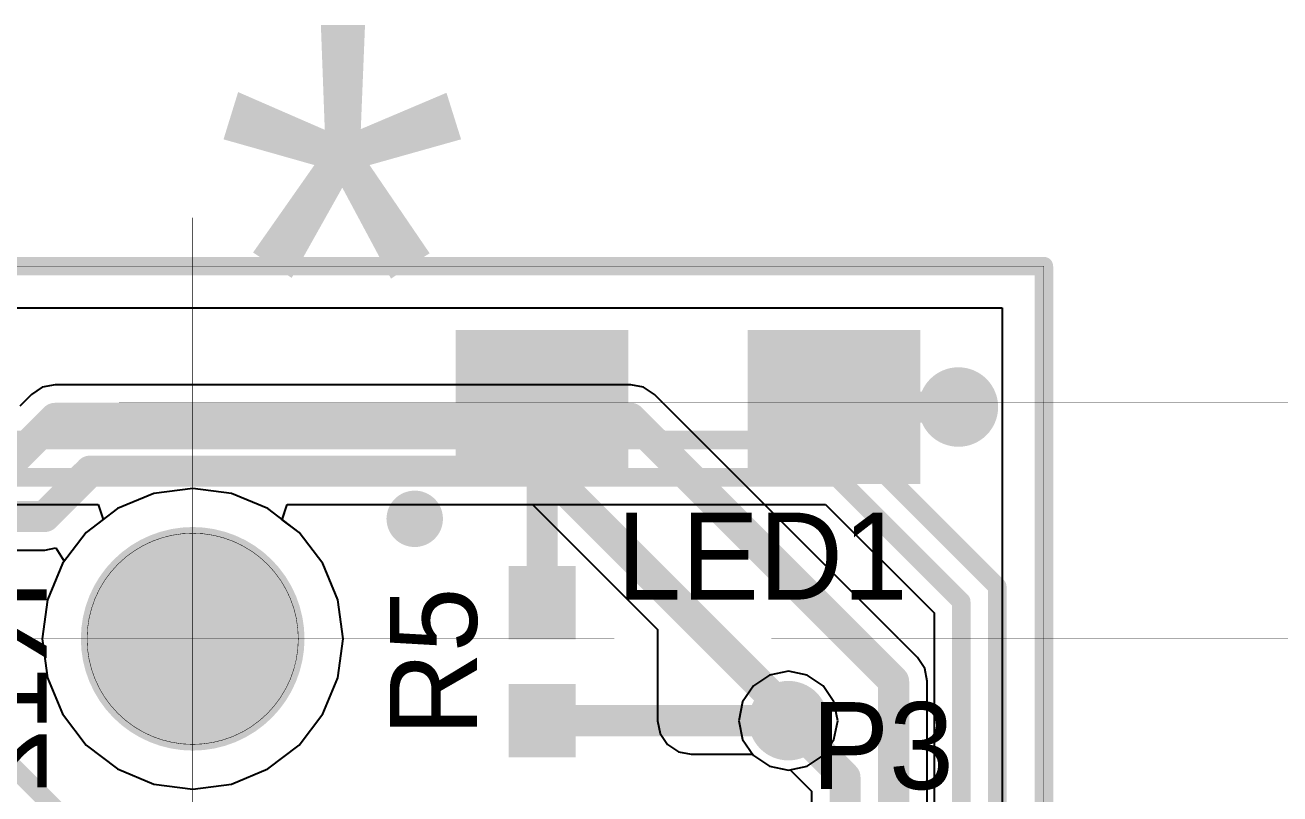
# Model space of a CAD drawing. Header units: millimetres. Extents: x 111 to 521, y 105 to 375.
# Drawn here: x 211.01 to 221.11, y 164.29 to 170.48 of the extents above; entities that cross this region are included whole.
import ezdxf

# ---------------------------------------------------------------- set-up
doc = ezdxf.new("R2010")
doc.units = ezdxf.units.MM
for name, color, linetype in [('BottomLayer', 5, 'Continuous'), ('BottomOverlay', 54, 'Continuous'), ('BottomSolder', 6, 'Continuous'), ('DrillDrawing', 1, 'Continuous'), ('KeepOutLayer', 6, 'Continuous'), ('MidLayer2', 76, 'Continuous'), ('MidLayer3', 90, 'Continuous'), ('MultiLayer', 9, 'Continuous'), ('PadHoleLayer', 156, 'Continuous'), ('TopLayer', 1, 'Continuous'), ('TopOverlay', 2, 'Continuous'), ('TopPaste', 8, 'Continuous'), ('TopSolder', 216, 'Continuous'), ('ViaHoleLayer', 16, 'Continuous')]:
    doc.layers.add(name, color=color, linetype=linetype)

msp = doc.modelspace()

# ---------------------------------------------------------------- linework, layer by layer
at = {"layer": 'BottomLayer'}
for p, q in [((210.838, 168.198), (218.877, 168.198)), ((218.877, 168.198), (218.877, 152.286)), ((212.363, 166.744), (212.05, 166.703)), ((212.676, 166.703), (212.363, 166.744)), ((212.05, 166.703), (211.758, 166.582)), ((212.968, 166.582), (212.676, 166.703)), ((211.758, 166.582), (211.507, 166.39)), ((213.219, 166.39), (212.968, 166.582)), ((211.507, 166.39), (211.315, 166.139)), ((213.411, 166.139), (213.219, 166.39)), ((211.315, 166.139), (211.194, 165.847)), ((213.532, 165.847), (213.411, 166.139)), ((211.194, 165.847), (211.153, 165.534)), ((213.573, 165.534), (213.532, 165.847)), ((211.153, 165.534), (211.194, 165.221)), ((213.532, 165.221), (213.573, 165.534)), ((211.194, 165.221), (211.315, 164.929)), ((213.411, 164.929), (213.532, 165.221)), ((217.005, 165.242), (216.876, 165.156)), ((217.157, 165.273), (217.005, 165.242)), ((217.309, 165.242), (217.157, 165.273)), ((217.438, 165.156), (217.309, 165.242)), ((216.876, 165.156), (216.789, 165.027)), ((217.524, 165.027), (217.438, 165.156)), ((216.789, 165.027), (216.759, 164.875)), ((217.554, 164.875), (217.524, 165.027)), ((211.315, 164.929), (211.507, 164.678)), ((213.219, 164.678), (213.411, 164.929)), ((216.759, 164.875), (216.789, 164.723)), ((217.524, 164.723), (217.554, 164.875)), ((216.789, 164.723), (216.876, 164.594)), ((217.438, 164.594), (217.524, 164.723)), ((211.507, 164.678), (211.758, 164.486)), ((212.968, 164.486), (213.219, 164.678)), ((216.876, 164.594), (217.005, 164.508)), ((217.005, 164.508), (217.157, 164.477)), ((217.157, 164.477), (217.309, 164.508)), ((217.309, 164.508), (217.438, 164.594)), ((211.758, 164.486), (212.05, 164.365)), ((212.676, 164.365), (212.968, 164.486)), ((212.05, 164.365), (212.363, 164.324)), ((212.363, 164.324), (212.676, 164.365))]:
    msp.add_line(p, q, dxfattribs=at)
for points, const_width in [([(218.4, 167.4, 1), (218.65, 167.4, 1)], 0.25), ([(212.063, 165.534, 1), (212.663, 165.534, 1)], 0.6), ([(217.032, 164.875, 1), (217.282, 164.875, 1)], 0.25)]:
    msp.add_lwpolyline(points, format="xyb", close=True, dxfattribs=dict(at, const_width=const_width))
at = {"layer": 'BottomSolder', "const_width": 0.32}
for points in [[(218.365, 167.4, 1), (218.685, 167.4, 1)], [(216.997, 164.875, 1), (217.317, 164.875, 1)]]:
    msp.add_lwpolyline(points, format="xyb", close=True, dxfattribs=at)
at = {"layer": 'DrillDrawing', "const_width": 0.0038}
for points in [[(212.363, 168.074), (212.363, 168.924)], [(210.503, 168.534), (219.213, 168.534)], [(219.213, 150.934), (219.213, 168.534)], [(212.363, 165.534), (212.363, 168.074)], [(211.773, 167.434), (233.763, 167.434)], [(209.823, 165.534), (212.363, 165.534)], [(212.363, 162.994), (212.363, 165.534)], [(212.363, 165.534), (214.903, 165.534)], [(214.903, 165.534), (215.753, 165.534)], [(217.023, 165.534), (263.894, 165.534)]]:
    msp.add_lwpolyline(points, dxfattribs=at)
at = {"layer": 'DrillDrawing'}
for points, const_width in [([(212.362, 168.924, 1), (212.364, 168.924, 1)], 0.0019), ([(219.212, 168.534, 1), (219.214, 168.534, 1)], 0.0019), ([(219.212, 168.534, 1), (219.214, 168.534, 1)], 0.0019), ([(212.362, 168.074, 1), (212.364, 168.074, 1)], 0.0019), ([(212.362, 168.074, 1), (212.364, 168.074, 1)], 0.0019), ([(211.772, 167.434, 1), (211.774, 167.434, 1)], 0.0019), ([(218.475, 167.4, 1), (218.575, 167.4, 1)], 0.1), ([(213.213, 165.534, 1), (211.513, 165.534, 1)], 0.0038), ([(211.512, 165.534, 1), (211.514, 165.534, 1)], 0.0019), ([(212.362, 165.534, 1), (212.364, 165.534, 1)], 0.0019), ([(212.362, 165.534, 1), (212.364, 165.534, 1)], 0.0019), ([(212.362, 165.534, 1), (212.364, 165.534, 1)], 0.0019), ([(212.362, 165.534, 1), (212.364, 165.534, 1)], 0.0019), ([(213.212, 165.534, 1), (213.214, 165.534, 1)], 0.0019), ([(214.902, 165.534, 1), (214.904, 165.534, 1)], 0.0019), ([(214.902, 165.534, 1), (214.904, 165.534, 1)], 0.0019), ([(215.752, 165.534, 1), (215.754, 165.534, 1)], 0.0019), ([(217.022, 165.534, 1), (217.024, 165.534, 1)], 0.0019), ([(217.107, 164.875, 1), (217.207, 164.875, 1)], 0.1)]:
    msp.add_lwpolyline(points, format="xyb", close=True, dxfattribs=dict(at, const_width=const_width))
at = {"layer": 'KeepOutLayer', "const_width": 0.15}
for points in [[(210.503, 168.534), (219.213, 168.534)], [(219.213, 150.934), (219.213, 168.534)]]:
    msp.add_lwpolyline(points, dxfattribs=at)
at = {"layer": 'KeepOutLayer', "const_width": 0.075}
msp.add_lwpolyline([(219.175, 168.534, 1), (219.25, 168.534, 1)], format="xyb", close=True, dxfattribs=at)
msp.add_lwpolyline([(219.175, 168.534, 1), (219.25, 168.534, 1)], format="xyb", close=True, dxfattribs=at)
at = {"layer": 'MidLayer2'}
for p, q in [((210.838, 168.198), (218.877, 168.198)), ((218.877, 168.198), (218.877, 152.286)), ((211.152, 167.559), (211.065, 167.5)), ((211.256, 167.579), (211.152, 167.559)), ((215.888, 167.579), (211.256, 167.579)), ((215.991, 167.559), (215.888, 167.579)), ((216.079, 167.5), (215.991, 167.559)), ((211.065, 167.5), (210.972, 167.407)), ((218.195, 165.384), (216.079, 167.5)), ((213.084, 166.493), (213.124, 166.614)), ((213.124, 166.614), (215.099, 166.614)), ((215.099, 166.614), (216.105, 165.608)), ((213.219, 166.39), (213.084, 166.493)), ((213.411, 166.139), (213.219, 166.39)), ((207.974, 166.249), (211.173, 166.249)), ((211.173, 166.249), (211.263, 166.267)), ((211.263, 166.267), (211.33, 166.159)), ((211.315, 166.139), (211.194, 165.847)), ((211.33, 166.159), (211.315, 166.139)), ((213.532, 165.847), (213.411, 166.139)), ((211.194, 165.847), (211.153, 165.534)), ((213.573, 165.534), (213.532, 165.847)), ((211.153, 165.534), (211.194, 165.221)), ((213.532, 165.221), (213.573, 165.534)), ((216.105, 165.608), (216.105, 164.875)), ((218.254, 165.296), (218.195, 165.384)), ((211.194, 165.221), (211.315, 164.929)), ((213.411, 164.929), (213.532, 165.221)), ((218.274, 165.193), (218.254, 165.296)), ((218.274, 154.031), (218.274, 165.193)), ((211.315, 164.929), (211.507, 164.678)), ((213.219, 164.678), (213.411, 164.929)), ((216.105, 164.875), (216.125, 164.772)), ((216.125, 164.772), (216.184, 164.684)), ((211.507, 164.678), (211.758, 164.486)), ((212.968, 164.486), (213.219, 164.678)), ((216.184, 164.684), (216.272, 164.625)), ((216.272, 164.625), (216.375, 164.605)), ((216.375, 164.605), (216.868, 164.605)), ((216.868, 164.605), (216.876, 164.594)), ((216.876, 164.594), (217.005, 164.508)), ((217.005, 164.508), (217.157, 164.477)), ((211.758, 164.486), (212.05, 164.365)), ((212.676, 164.365), (212.968, 164.486)), ((217.157, 164.477), (217.17, 164.48)), ((217.17, 164.48), (217.343, 164.307)), ((212.05, 164.365), (212.363, 164.324)), ((212.363, 164.324), (212.676, 164.365)), ((217.343, 164.307), (217.343, 155.246))]:
    msp.add_line(p, q, dxfattribs=at)
for points, const_width in [([(218.4, 167.4, 1), (218.65, 167.4, 1)], 0.25), ([(211.193, 167.309, 1), (211.318, 167.309, 1)], 0.125), ([(211.193, 167.309, 1), (211.318, 167.309, 1)], 0.125), ([(215.825, 167.309, 1), (215.95, 167.309, 1)], 0.125), ([(215.825, 167.309, 1), (215.95, 167.309, 1)], 0.125), ([(211.475, 166.884, 1), (211.6, 166.884, 1)], 0.125), ([(211.475, 166.884, 1), (211.6, 166.884, 1)], 0.125), ([(215.148, 166.884, 1), (215.273, 166.884, 1)], 0.125), ([(215.148, 166.884, 1), (215.273, 166.884, 1)], 0.125), ([(211.11, 166.519, 1), (211.235, 166.519, 1)], 0.125), ([(211.11, 166.519, 1), (211.235, 166.519, 1)], 0.125), ([(212.063, 165.534, 1), (212.663, 165.534, 1)], 0.6), ([(217.941, 165.193, 1), (218.066, 165.193, 1)], 0.125), ([(217.941, 165.193, 1), (218.066, 165.193, 1)], 0.125), ([(217.032, 164.875, 1), (217.282, 164.875, 1)], 0.25), ([(217.094, 164.938, 1), (217.219, 164.938, 1)], 0.125), ([(217.094, 164.938, 1), (217.219, 164.938, 1)], 0.125), ([(217.094, 164.875, 1), (217.219, 164.875, 1)], 0.125), ([(217.094, 164.875, 1), (217.219, 164.875, 1)], 0.125), ([(217.55, 164.419, 1), (217.675, 164.419, 1)], 0.125), ([(217.55, 164.419, 1), (217.675, 164.419, 1)], 0.125)]:
    msp.add_lwpolyline(points, format="xyb", close=True, dxfattribs=dict(at, const_width=const_width))
at = {"layer": 'MidLayer2', "const_width": 0.25}
for points in [[(210.856, 166.909), (211.256, 167.309)], [(211.256, 167.309), (215.888, 167.309)], [(215.888, 167.309), (218.004, 165.193)], [(211.173, 166.519), (211.538, 166.884)], [(211.538, 166.884), (215.211, 166.884)], [(215.211, 166.884), (217.157, 164.938)], [(207.898, 166.519), (211.173, 166.519)], [(218.004, 153.743), (218.004, 165.193)], [(217.157, 164.875), (217.157, 164.938)], [(217.157, 164.875), (217.613, 164.419)], [(217.613, 155.134), (217.613, 164.419)]]:
    msp.add_lwpolyline(points, dxfattribs=at)
at = {"layer": 'MidLayer3'}
for p, q in [((205.713, 166.615), (211.603, 166.615)), ((211.603, 166.615), (211.643, 166.494)), ((213.082, 166.494), (213.123, 166.615)), ((213.123, 166.615), (217.457, 166.615)), ((217.457, 166.615), (218.329, 165.743)), ((211.643, 166.494), (211.507, 166.39)), ((213.219, 166.39), (213.082, 166.494)), ((211.507, 166.39), (211.315, 166.139)), ((213.411, 166.139), (213.219, 166.39)), ((211.315, 166.139), (211.194, 165.847)), ((213.532, 165.847), (213.411, 166.139)), ((211.194, 165.847), (211.153, 165.534)), ((213.573, 165.534), (213.532, 165.847)), ((218.329, 165.743), (218.329, 154.13)), ((211.153, 165.534), (211.194, 165.221)), ((213.532, 165.221), (213.573, 165.534)), ((211.194, 165.221), (211.315, 164.929)), ((213.411, 164.929), (213.532, 165.221)), ((217.005, 165.242), (216.876, 165.156)), ((217.157, 165.273), (217.005, 165.242)), ((217.309, 165.242), (217.157, 165.273)), ((217.438, 165.156), (217.309, 165.242)), ((216.876, 165.156), (216.789, 165.027)), ((217.524, 165.027), (217.438, 165.156)), ((216.789, 165.027), (216.759, 164.875)), ((217.554, 164.875), (217.524, 165.027)), ((211.315, 164.929), (211.507, 164.678)), ((213.219, 164.678), (213.411, 164.929)), ((216.759, 164.875), (216.789, 164.723)), ((217.524, 164.723), (217.554, 164.875)), ((216.789, 164.723), (216.876, 164.594)), ((217.438, 164.594), (217.524, 164.723)), ((211.507, 164.678), (211.758, 164.486)), ((212.968, 164.486), (213.219, 164.678)), ((216.876, 164.594), (217.005, 164.508)), ((217.005, 164.508), (217.157, 164.477)), ((217.157, 164.477), (217.309, 164.508)), ((217.309, 164.508), (217.438, 164.594)), ((211.758, 164.486), (212.05, 164.365)), ((212.676, 164.365), (212.968, 164.486)), ((212.05, 164.365), (212.363, 164.324)), ((212.363, 164.324), (212.676, 164.365))]:
    msp.add_line(p, q, dxfattribs=at)
for points, const_width in [([(218.4, 167.4, 1), (218.65, 167.4, 1)], 0.25), ([(217.621, 167.134, 1), (217.696, 167.134, 1)], 0.075), ([(217.621, 167.134, 1), (217.696, 167.134, 1)], 0.075), ([(217.51, 166.834, 1), (217.585, 166.834, 1)], 0.075), ([(217.51, 166.834, 1), (217.585, 166.834, 1)], 0.075), ([(212.063, 165.534, 1), (212.663, 165.534, 1)], 0.6), ([(218.8, 165.954, 1), (218.875, 165.954, 1)], 0.075), ([(218.8, 165.954, 1), (218.875, 165.954, 1)], 0.075), ([(218.51, 165.834, 1), (218.585, 165.834, 1)], 0.075), ([(218.51, 165.834, 1), (218.585, 165.834, 1)], 0.075), ([(217.032, 164.875, 1), (217.282, 164.875, 1)], 0.25)]:
    msp.add_lwpolyline(points, format="xyb", close=True, dxfattribs=dict(at, const_width=const_width))
at = {"layer": 'MidLayer3', "const_width": 0.15}
for points in [[(206.088, 167.134), (217.658, 167.134)], [(217.658, 167.134), (218.838, 165.954)], [(205.713, 166.834), (217.548, 166.834)], [(217.548, 166.834), (218.548, 165.834)], [(218.838, 152.159), (218.838, 165.954)], [(218.548, 153.168), (218.548, 165.834)]]:
    msp.add_lwpolyline(points, dxfattribs=at)
at = {"layer": 'MultiLayer'}
for points, const_width in [([(218.4, 167.4, 1), (218.65, 167.4, 1)], 0.25), ([(212.063, 165.534, 1), (212.663, 165.534, 1)], 0.6), ([(217.032, 164.875, 1), (217.282, 164.875, 1)], 0.25)]:
    msp.add_lwpolyline(points, format="xyb", close=True, dxfattribs=dict(at, const_width=const_width))
at = {"layer": 'PadHoleLayer', "const_width": 0.9}
msp.add_lwpolyline([(211.913, 165.534, 1), (212.813, 165.534, 1)], format="xyb", close=True, dxfattribs=at)
at = {"layer": 'TopLayer'}
for points, const_width in [([(218.4, 167.4, 1), (218.65, 167.4, 1)], 0.25), ([(215.113, 167.4, 1), (215.237, 167.4, 1)], 0.125), ([(217.462, 167.4, 1), (217.587, 167.4, 1)], 0.125), ([(218.463, 167.4, 1), (218.588, 167.4, 1)], 0.125), ([(212.063, 165.534, 1), (212.663, 165.534, 1)], 0.6), ([(215.113, 165.825, 1), (215.237, 165.825, 1)], 0.125), ([(217.032, 164.875, 1), (217.282, 164.875, 1)], 0.25), ([(215.113, 164.875, 1), (215.237, 164.875, 1)], 0.125), ([(217.094, 164.875, 1), (217.219, 164.875, 1)], 0.125)]:
    msp.add_lwpolyline(points, format="xyb", close=True, dxfattribs=dict(at, const_width=const_width))
for points, const_width in [([(215.175, 165.825), (215.175, 167.4)], 0.25), ([(217.525, 167.4), (218.525, 167.4)], 0.25), ([(210.188, 165.234), (211.838, 163.584)], 0.15), ([(215.175, 164.875), (217.157, 164.875)], 0.25)]:
    msp.add_lwpolyline(points, dxfattribs=dict(at, const_width=const_width))
for points in [[(215.8, 167.95), (214.55, 167.95), (215.8, 166.85), (214.55, 166.85)], [(218.15, 167.95), (216.9, 167.95), (218.15, 166.85), (216.9, 166.85)], [(214.975, 166.05), (214.975, 165.6), (215.375, 166.05), (215.375, 165.6)], [(214.975, 165.1), (214.975, 164.65), (215.375, 165.1), (215.375, 164.65)]]:
    msp.add_solid(points, dxfattribs=at)
at = {"layer": 'TopOverlay'}
for points, const_width in [([(214.25, 166.5, 1), (214.05, 166.5, 1)], 0.254), ([(213.986, 166.5, 1), (214.113, 166.5, 1)], 0.127), ([(214.186, 166.5, 1), (214.313, 166.5, 1)], 0.127)]:
    msp.add_lwpolyline(points, format="xyb", close=True, dxfattribs=dict(at, const_width=const_width))
at = {"layer": 'TopPaste'}
for points in [[(215.75, 167.9), (214.6, 167.9), (215.75, 166.9), (214.6, 166.9)], [(218.1, 167.9), (216.95, 167.9), (218.1, 166.9), (216.95, 166.9)], [(215.025, 166), (215.025, 165.65), (215.325, 166), (215.325, 165.65)], [(215.025, 165.05), (215.025, 164.7), (215.325, 165.05), (215.325, 164.7)]]:
    msp.add_solid(points, dxfattribs=at)
at = {"layer": 'TopSolder', "const_width": 0.32}
for points in [[(218.365, 167.4, 1), (218.685, 167.4, 1)], [(216.997, 164.875, 1), (217.317, 164.875, 1)]]:
    msp.add_lwpolyline(points, format="xyb", close=True, dxfattribs=at)
at = {"layer": 'TopSolder'}
for points in [[(215.87, 168.02), (214.48, 168.02), (215.87, 166.78), (214.48, 166.78)], [(218.22, 168.02), (216.83, 168.02), (218.22, 166.78), (216.83, 166.78)], [(214.905, 166.12), (214.905, 165.53), (215.445, 166.12), (215.445, 165.53)], [(214.905, 165.17), (214.905, 164.58), (215.445, 165.17), (215.445, 164.58)]]:
    msp.add_solid(points, dxfattribs=at)
at = {"layer": 'ViaHoleLayer', "const_width": 0.1}
for points in [[(218.475, 167.4, 1), (218.575, 167.4, 1)], [(217.107, 164.875, 1), (217.207, 164.875, 1)]]:
    msp.add_lwpolyline(points, format="xyb", close=True, dxfattribs=at)

# ---------------------------------------------------------------- texts
at = {"layer": 'BottomOverlay', "text_generation_flag": 2}
msp.add_text('R12', height=0.7, rotation=90, dxfattribs=at).set_placement((211.188, 166.009))
at = {"layer": 'DrillDrawing'}
msp.add_text('*', height=4, dxfattribs=at).set_placement((212.525, 166.475))
at = {"layer": 'TopOverlay'}
for s, rotation, p in [('LED1', 360, (215.775, 165.85)), ('R5', 90, (214.65, 164.75)), ('P3', 360, (217.343, 164.324))]:
    msp.add_text(s, height=0.7, rotation=rotation, dxfattribs=at).set_placement(p)

doc.saveas('drawing.dxf')
